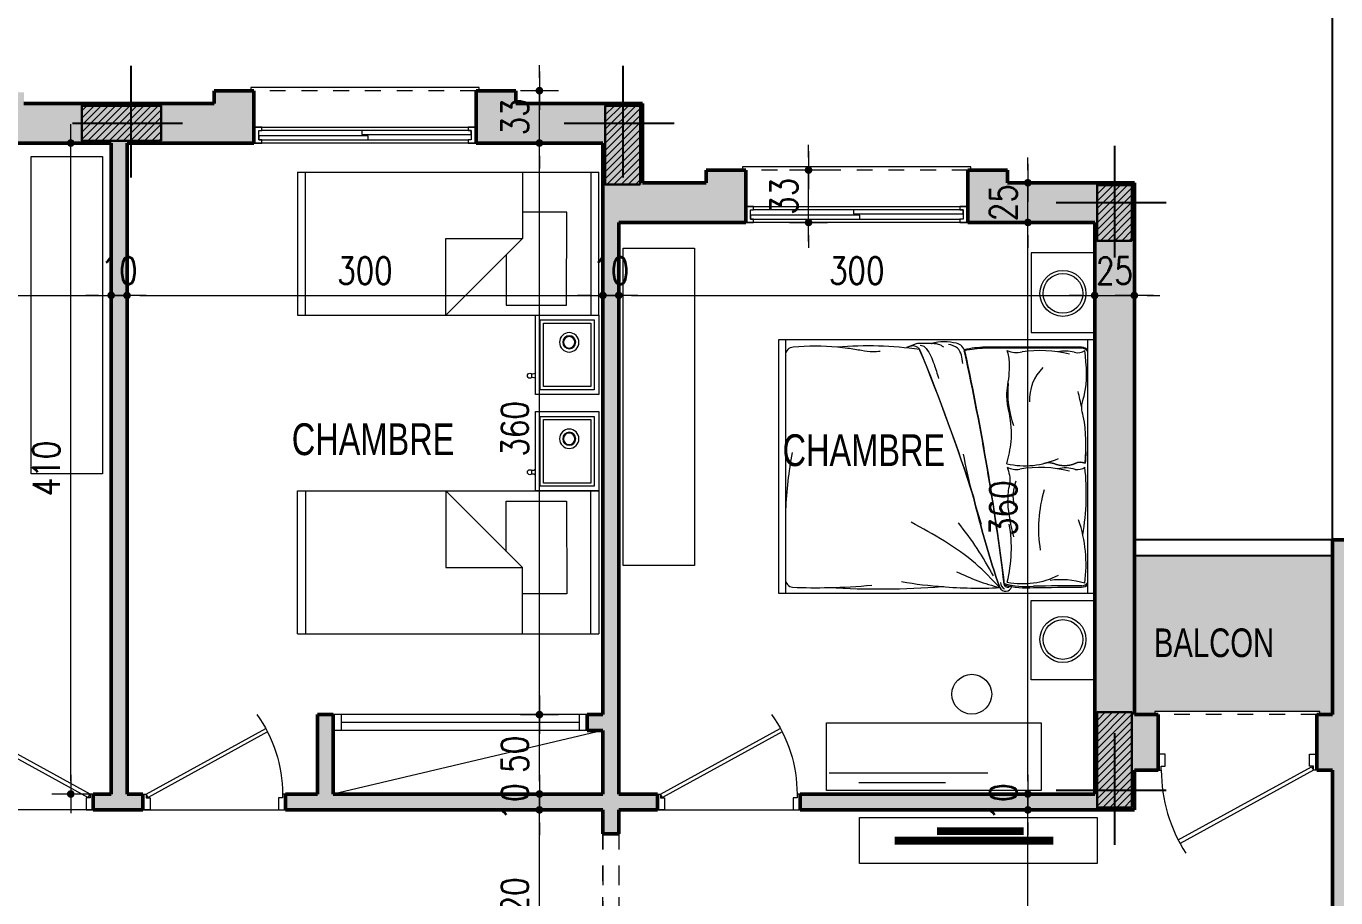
# Model space of a CAD drawing. Header units: millimetres. Extents: x 906 to 2589, y -1235 to -637.
# Drawn here: x 2503.77 to 2512.02, y -1215.72 to -1210.23 of the extents above; entities that cross this region are included whole.
import ezdxf

# ---------------------------------------------------------------- set-up
doc = ezdxf.new("R2010")
doc.units = ezdxf.units.MM
for name, pattern in [('AXES', [2, 1.25, -0.25, 0.25, -0.25]), ('CONTINU', [0]), ('HIDDEN', [0.375, 0.25, -0.125])]:
    doc.linetypes.add(name, pattern=pattern)
doc.layers.get('DEFPOINTS').update_dxf_attribs({"color": 255, "lineweight": 13})
for name, color, linetype, lineweight in [('A-signe', 7, 'Continuous', 9), ('APPUITS', 7, 'Continuous', 18), ('DIM.', 4, 'Continuous', 25), ('GARD- CORP', 7, 'Continuous', 25), ('inter2', 7, 'HIDDEN', 18), ('interrompu', 7, 'HIDDEN', 15), ('MENUISERIE', 7, 'Continuous', 13), ('MEUBLE', 35, 'Continuous', 15), ('MUR 0.25', 7, 'Continuous', 25), ('MUR 0.5', 7, 'Continuous', 50), ('POTEAUX ARCH', 7, 'Continuous', 30), ('POTEAUX HACHURE', 7, 'Continuous', 15), ('TEXTE', 7, 'Continuous', 20)]:
    doc.layers.add(name, color=color, linetype=linetype, lineweight=lineweight)
for name, color, linetype in [('AXE', 7, 'AXES'), ('TEINTE 3', 150, 'Continuous'), ('TEINTE SC', 254, 'Continuous')]:
    doc.layers.add(name, color=color, linetype=linetype)
doc.styles.add('atef', font='romans.shx', dxfattribs={"width": 0.8})
doc.styles.add('STYLE4', font='swisscl.ttf')
doc.dimstyles.new('COTEXT', dxfattribs={"dimscale": 0, "dimtxt": 0.17, "dimasz": 0.08, "dimexe": 0.015, "dimexo": 0.015, "dimgap": 0.07, "dimtad": 1, "dimdec": 0, "dimlfac": 100, "dimzin": 0, "dimdsep": 46, "dimtxsty": 'atef', "dimblk": 'SIG2', "dimcen": 0.15, "dimse1": 1, "dimse2": 1, "dimclrd": 256, "dimclre": 6, "dimclrt": 2, "dimadec": 0, "dimazin": 0, "dimtfac": 0.5, "dimtdec": 0, "dimtix": 1, "dimtmove": 2, "dimatfit": 1, "dimldrblk": 'SIG2', "dimfxl": 0.18, "dimtolj": 1, "dimtzin": 0, "dimlwd": 18, "dimarcsym": 0})

# ---------------------------------------------------------------- blocks, each defined once
blk = doc.blocks.new('PORTE 0.90')
at = {"layer": 'MENUISERIE'}
for points in [[(-0.7859, 0.3911), (-0.0325, -0.0217), (-0.02, 0), (-0.7742, 0.4132)], [(-0.9, 0), (-0.88, 0), (-0.88, -0.025), (-0.855, -0.025), (-0.855, -0.1), (-0.9, -0.1)], [(0, 0), (-0.02, 0), (-0.02, -0.025), (-0.045, -0.025), (-0.045, -0.1), (0, -0.1)]]:
    blk.add_lwpolyline(points, dxfattribs=at)
blk.add_arc((-0.02, 0), 0.86, 144.36454, 180, dxfattribs=at)
blk = doc.blocks.new('SIG2')
at = {"layer": 'A-signe'}
for p, q in [((0, 1.5), (0, 0.5)), ((-1.5, 0), (-0.5, 0)), ((-0.5, 0), (0.5, 0)), ((0, 0.5), (0, -0.5)), ((0.5, 0), (1.5, 0)), ((0, -0.5), (0, -1.5))]:
    blk.add_line(p, q, dxfattribs=at)
at = {"layer": 'A-signe', "const_width": 0.3}
blk.add_lwpolyline([(-0.15, 0, 1), (0.15, 0, 1)], format="xyb", close=True, dxfattribs=at)
blk = doc.blocks.new('*D752')
at = {"layer": 'DEFPOINTS', "color": 0, "transparency": 16777216}
for p in [(2501.301, -1210.964), (2504.301, -1210.964), (2504.301, -1211.9234)]:
    blk.add_point(p, dxfattribs=at)
at = {"layer": 'DIM.', "lineweight": 18, "transparency": 16777216}
blk.add_line((2501.381, -1211.9234), (2504.221, -1211.9234), dxfattribs=at)
at = {"layer": 'DIM.', "lineweight": 18, "transparency": 16777216, "xscale": 0.08, "yscale": 0.08, "zscale": 0.08, "rotation": 180}
blk.add_blockref('SIG2', (2501.301, -1211.9234), dxfattribs=at)
at = {"layer": 'DIM.', "lineweight": 18, "transparency": 16777216, "xscale": 0.08, "yscale": 0.08, "zscale": 0.08}
blk.add_blockref('SIG2', (2504.301, -1211.9234), dxfattribs=at)
at = {"layer": 'DIM.', "color": 2, "transparency": 16777216, "insert": (2502.801, -1211.7684), "char_height": 0.17, "attachment_point": 5, "style": 'atef'}
blk.add_mtext('\\A1;300', dxfattribs=at)
blk = doc.blocks.new('*D753')
at = {"layer": 'DEFPOINTS', "color": 0, "transparency": 16777216}
for p in [(2504.301, -1210.964), (2504.401, -1210.964), (2504.401, -1211.9234)]:
    blk.add_point(p, dxfattribs=at)
at = {"layer": 'DIM.', "lineweight": 18, "transparency": 16777216}
for p, q in [((2504.221, -1211.9234), (2504.141, -1211.9234)), ((2504.301, -1211.9234), (2504.401, -1211.9234)), ((2504.481, -1211.9234), (2504.561, -1211.9234))]:
    blk.add_line(p, q, dxfattribs=at)
at = {"layer": 'DIM.', "lineweight": 18, "transparency": 16777216, "xscale": 0.08, "yscale": 0.08, "zscale": 0.08}
blk.add_blockref('SIG2', (2504.301, -1211.9234), dxfattribs=at)
at = {"layer": 'DIM.', "lineweight": 18, "transparency": 16777216, "xscale": 0.08, "yscale": 0.08, "zscale": 0.08, "rotation": 180}
blk.add_blockref('SIG2', (2504.401, -1211.9234), dxfattribs=at)
at = {"layer": 'DIM.', "color": 2, "transparency": 16777216, "insert": (2504.351, -1211.7684), "char_height": 0.17, "attachment_point": 5, "style": 'atef'}
blk.add_mtext('\\A1;10', dxfattribs=at)
blk = doc.blocks.new('*D754')
at = {"layer": 'DEFPOINTS', "color": 0, "transparency": 16777216}
for p in [(2504.401, -1210.964), (2507.401, -1210.964), (2507.401, -1211.9234)]:
    blk.add_point(p, dxfattribs=at)
at = {"layer": 'DIM.', "lineweight": 18, "transparency": 16777216}
blk.add_line((2504.481, -1211.9234), (2507.321, -1211.9234), dxfattribs=at)
at = {"layer": 'DIM.', "lineweight": 18, "transparency": 16777216, "xscale": 0.08, "yscale": 0.08, "zscale": 0.08, "rotation": 180}
blk.add_blockref('SIG2', (2504.401, -1211.9234), dxfattribs=at)
at = {"layer": 'DIM.', "lineweight": 18, "transparency": 16777216, "xscale": 0.08, "yscale": 0.08, "zscale": 0.08}
blk.add_blockref('SIG2', (2507.401, -1211.9234), dxfattribs=at)
at = {"layer": 'DIM.', "color": 2, "transparency": 16777216, "insert": (2505.901, -1211.7684), "char_height": 0.17, "attachment_point": 5, "style": 'atef'}
blk.add_mtext('\\A1;300', dxfattribs=at)
blk = doc.blocks.new('*D755')
at = {"layer": 'DEFPOINTS', "color": 0, "transparency": 16777216}
for p in [(2507.401, -1210.964), (2507.501, -1211.4641), (2507.501, -1211.9234)]:
    blk.add_point(p, dxfattribs=at)
at = {"layer": 'DIM.', "lineweight": 18, "transparency": 16777216}
for p, q in [((2507.321, -1211.9234), (2507.241, -1211.9234)), ((2507.401, -1211.9234), (2507.501, -1211.9234)), ((2507.581, -1211.9234), (2507.661, -1211.9234))]:
    blk.add_line(p, q, dxfattribs=at)
at = {"layer": 'DIM.', "lineweight": 18, "transparency": 16777216, "xscale": 0.08, "yscale": 0.08, "zscale": 0.08}
blk.add_blockref('SIG2', (2507.401, -1211.9234), dxfattribs=at)
at = {"layer": 'DIM.', "lineweight": 18, "transparency": 16777216, "xscale": 0.08, "yscale": 0.08, "zscale": 0.08, "rotation": 180}
blk.add_blockref('SIG2', (2507.501, -1211.9234), dxfattribs=at)
at = {"layer": 'DIM.', "color": 2, "transparency": 16777216, "insert": (2507.451, -1211.7684), "char_height": 0.17, "attachment_point": 5, "style": 'atef'}
blk.add_mtext('\\A1;10', dxfattribs=at)
blk = doc.blocks.new('*D756')
at = {"layer": 'DEFPOINTS', "color": 0, "transparency": 16777216}
for p in [(2507.501, -1211.4641), (2510.501, -1211.4641), (2510.501, -1211.9234)]:
    blk.add_point(p, dxfattribs=at)
at = {"layer": 'DIM.', "lineweight": 18, "transparency": 16777216}
blk.add_line((2507.581, -1211.9234), (2510.421, -1211.9234), dxfattribs=at)
at = {"layer": 'DIM.', "lineweight": 18, "transparency": 16777216, "xscale": 0.08, "yscale": 0.08, "zscale": 0.08, "rotation": 180}
blk.add_blockref('SIG2', (2507.501, -1211.9234), dxfattribs=at)
at = {"layer": 'DIM.', "lineweight": 18, "transparency": 16777216, "xscale": 0.08, "yscale": 0.08, "zscale": 0.08}
blk.add_blockref('SIG2', (2510.501, -1211.9234), dxfattribs=at)
at = {"layer": 'DIM.', "color": 2, "transparency": 16777216, "insert": (2509.001, -1211.7684), "char_height": 0.17, "attachment_point": 5, "style": 'atef'}
blk.add_mtext('\\A1;300', dxfattribs=at)
blk = doc.blocks.new('*D757')
at = {"layer": 'DEFPOINTS', "color": 0, "transparency": 16777216}
for p in [(2510.751, -1211.2141), (2510.501, -1211.4641), (2510.751, -1211.9234)]:
    blk.add_point(p, dxfattribs=at)
at = {"layer": 'DIM.', "lineweight": 18, "transparency": 16777216}
for p, q in [((2510.421, -1211.9234), (2510.341, -1211.9234)), ((2510.501, -1211.9234), (2510.751, -1211.9234)), ((2510.831, -1211.9234), (2510.911, -1211.9234))]:
    blk.add_line(p, q, dxfattribs=at)
at = {"layer": 'DIM.', "lineweight": 18, "transparency": 16777216, "xscale": 0.08, "yscale": 0.08, "zscale": 0.08}
blk.add_blockref('SIG2', (2510.501, -1211.9234), dxfattribs=at)
at = {"layer": 'DIM.', "lineweight": 18, "transparency": 16777216, "xscale": 0.08, "yscale": 0.08, "zscale": 0.08, "rotation": 180}
blk.add_blockref('SIG2', (2510.751, -1211.9234), dxfattribs=at)
at = {"layer": 'DIM.', "color": 2, "transparency": 16777216, "insert": (2510.626, -1211.7684), "char_height": 0.17, "attachment_point": 5, "style": 'atef'}
blk.add_mtext('\\A1;25', dxfattribs=at)
blk = doc.blocks.new('PORTE')
at = {"layer": 'MENUISERIE'}
for p, q in [((0.02, 0), (0.8619, 0.4613)), ((0.8736, 0.4392), (0.0325, -0.0217)), ((0.0325, -0.0217), (0.02, 0))]:
    blk.add_line(p, q, dxfattribs=at)
for points in [[(0, 0), (0.02, 0), (0.02, -0.025), (0.045, -0.025), (0.045, -0.1), (0, -0.1)], [(1, 0), (0.98, 0), (0.98, -0.025), (0.955, -0.025), (0.955, -0.1), (1, -0.1)]]:
    blk.add_lwpolyline(points, dxfattribs=at)
blk.add_arc((0.02, 0), 0.96, 360, 32.95665, dxfattribs=at)
blk = doc.blocks.new('PORTE 1.00')
at = {"layer": 'MENUISERIE'}
blk.add_blockref('PORTE', (0, 0), dxfattribs=at)
blk = doc.blocks.new('*D642')
at = {"layer": 'DEFPOINTS', "color": 0, "transparency": 16777216}
for p in [(2510.0798, -1215.164), (2510.6239, -1215.164), (2509.9179, -1219.314)]:
    blk.add_point(p, dxfattribs=at)
at = {"layer": 'DIM.', "lineweight": 18, "transparency": 16777216}
blk.add_line((2510.0798, -1219.234), (2510.0798, -1215.244), dxfattribs=at)
at = {"layer": 'DIM.', "lineweight": 18, "transparency": 16777216, "xscale": 0.08, "yscale": 0.08, "zscale": 0.08}
for p, rotation in [((2510.0798, -1215.164), 90), ((2510.0798, -1219.314), 270)]:
    blk.add_blockref('SIG2', p, dxfattribs=dict(at, rotation=rotation))
at = {"layer": 'DIM.', "color": 2, "transparency": 16777216, "insert": (2509.9248, -1217.239), "char_height": 0.17, "attachment_point": 5, "rotation": 90, "style": 'atef'}
blk.add_mtext('\\A1;415', dxfattribs=at)
blk = doc.blocks.new('*D805')
at = {"layer": 'DEFPOINTS', "color": 0, "transparency": 16777216}
for p in [(2510.0798, -1215.064), (2510.3956, -1215.064), (2510.4113, -1215.164)]:
    blk.add_point(p, dxfattribs=at)
at = {"layer": 'DIM.', "lineweight": 18, "transparency": 16777216}
for p, q in [((2510.0798, -1214.984), (2510.0798, -1214.904)), ((2510.0798, -1215.164), (2510.0798, -1215.064)), ((2510.0798, -1215.244), (2510.0798, -1215.324))]:
    blk.add_line(p, q, dxfattribs=at)
at = {"layer": 'DIM.', "lineweight": 18, "transparency": 16777216, "xscale": 0.08, "yscale": 0.08, "zscale": 0.08}
for p, rotation in [((2510.0798, -1215.064), 270), ((2510.0798, -1215.164), 90)]:
    blk.add_blockref('SIG2', p, dxfattribs=dict(at, rotation=rotation))
at = {"layer": 'DIM.', "color": 2, "transparency": 16777216, "insert": (2509.9248, -1215.114), "char_height": 0.17, "attachment_point": 5, "rotation": 90, "style": 'atef'}
blk.add_mtext('\\A1;10', dxfattribs=at)
blk = doc.blocks.new('*D806')
at = {"layer": 'DEFPOINTS', "color": 0, "transparency": 16777216}
for p in [(2510.0798, -1211.4641), (2510.2222, -1211.4641), (2510.3956, -1215.064)]:
    blk.add_point(p, dxfattribs=at)
at = {"layer": 'DIM.', "lineweight": 18, "transparency": 16777216}
blk.add_line((2510.0798, -1214.984), (2510.0798, -1211.5441), dxfattribs=at)
at = {"layer": 'DIM.', "lineweight": 18, "transparency": 16777216, "xscale": 0.08, "yscale": 0.08, "zscale": 0.08}
for p, rotation in [((2510.0798, -1211.4641), 90), ((2510.0798, -1215.064), 270)]:
    blk.add_blockref('SIG2', p, dxfattribs=dict(at, rotation=rotation))
at = {"layer": 'DIM.', "color": 2, "transparency": 16777216, "insert": (2509.9248, -1213.2641), "char_height": 0.17, "attachment_point": 5, "rotation": 90, "style": 'atef'}
blk.add_mtext('\\A1;360', dxfattribs=at)
blk = doc.blocks.new('*D807')
at = {"layer": 'DEFPOINTS', "color": 0, "transparency": 16777216}
for p in [(2510.0798, -1211.2141), (2510.259, -1211.2141), (2510.2222, -1211.4641)]:
    blk.add_point(p, dxfattribs=at)
at = {"layer": 'DIM.', "lineweight": 18, "transparency": 16777216}
for p, q in [((2510.0798, -1211.1341), (2510.0798, -1211.0541)), ((2510.0798, -1211.4641), (2510.0798, -1211.2141)), ((2510.0798, -1211.5441), (2510.0798, -1211.6241))]:
    blk.add_line(p, q, dxfattribs=at)
at = {"layer": 'DIM.', "lineweight": 18, "transparency": 16777216, "xscale": 0.08, "yscale": 0.08, "zscale": 0.08}
for p, rotation in [((2510.0798, -1211.2141), 270), ((2510.0798, -1211.4641), 90)]:
    blk.add_blockref('SIG2', p, dxfattribs=dict(at, rotation=rotation))
at = {"layer": 'DIM.', "color": 2, "transparency": 16777216, "insert": (2509.9248, -1211.3391), "char_height": 0.17, "attachment_point": 5, "rotation": 90, "style": 'atef'}
blk.add_mtext('\\A1;25', dxfattribs=at)
blk = doc.blocks.new('*D644')
at = {"layer": 'DEFPOINTS', "color": 0, "transparency": 16777216}
for p in [(2507.0008, -1215.164), (2507.1141, -1215.164), (2506.1053, -1216.364)]:
    blk.add_point(p, dxfattribs=at)
at = {"layer": 'DIM.', "lineweight": 18, "transparency": 16777216}
blk.add_line((2507.0008, -1216.284), (2507.0008, -1215.244), dxfattribs=at)
at = {"layer": 'DIM.', "lineweight": 18, "transparency": 16777216, "xscale": 0.08, "yscale": 0.08, "zscale": 0.08}
for p, rotation in [((2507.0008, -1215.164), 90), ((2507.0008, -1216.364), 270)]:
    blk.add_blockref('SIG2', p, dxfattribs=dict(at, rotation=rotation))
at = {"layer": 'DIM.', "color": 2, "transparency": 16777216, "insert": (2506.8458, -1215.764), "char_height": 0.17, "attachment_point": 5, "rotation": 90, "style": 'atef'}
blk.add_mtext('\\A1;120', dxfattribs=at)
blk = doc.blocks.new('*D645')
at = {"layer": 'DEFPOINTS', "color": 0, "transparency": 16777216}
for p in [(2507.0008, -1215.064), (2507.1895, -1215.064), (2507.1141, -1215.164)]:
    blk.add_point(p, dxfattribs=at)
at = {"layer": 'DIM.', "lineweight": 18, "transparency": 16777216}
for p, q in [((2507.0008, -1214.984), (2507.0008, -1214.904)), ((2507.0008, -1215.164), (2507.0008, -1215.064)), ((2507.0008, -1215.244), (2507.0008, -1215.324))]:
    blk.add_line(p, q, dxfattribs=at)
at = {"layer": 'DIM.', "lineweight": 18, "transparency": 16777216, "xscale": 0.08, "yscale": 0.08, "zscale": 0.08}
for p, rotation in [((2507.0008, -1215.064), 270), ((2507.0008, -1215.164), 90)]:
    blk.add_blockref('SIG2', p, dxfattribs=dict(at, rotation=rotation))
at = {"layer": 'DIM.', "color": 2, "transparency": 16777216, "insert": (2506.8458, -1215.114), "char_height": 0.17, "attachment_point": 5, "rotation": 90, "style": 'atef'}
blk.add_mtext('\\A1;10', dxfattribs=at)
blk = doc.blocks.new('*D646')
at = {"layer": 'DEFPOINTS', "color": 0, "transparency": 16777216}
for p in [(2507.0008, -1214.564), (2507.4078, -1214.564), (2507.1741, -1215.064)]:
    blk.add_point(p, dxfattribs=at)
at = {"layer": 'DIM.', "lineweight": 18, "transparency": 16777216}
blk.add_line((2507.0008, -1214.984), (2507.0008, -1214.644), dxfattribs=at)
at = {"layer": 'DIM.', "lineweight": 18, "transparency": 16777216, "xscale": 0.08, "yscale": 0.08, "zscale": 0.08}
for p, rotation in [((2507.0008, -1214.564), 90), ((2507.0008, -1215.064), 270)]:
    blk.add_blockref('SIG2', p, dxfattribs=dict(at, rotation=rotation))
at = {"layer": 'DIM.', "color": 2, "transparency": 16777216, "insert": (2506.8458, -1214.814), "char_height": 0.17, "attachment_point": 5, "rotation": 90, "style": 'atef'}
blk.add_mtext('\\A1;50', dxfattribs=at)
blk = doc.blocks.new('*D808')
at = {"layer": 'DEFPOINTS', "color": 0, "transparency": 16777216}
for p in [(2506.8929, -1210.964), (2507.0008, -1210.964), (2507.401, -1214.564)]:
    blk.add_point(p, dxfattribs=at)
at = {"layer": 'DIM.', "lineweight": 18, "transparency": 16777216}
blk.add_line((2507.0008, -1214.484), (2507.0008, -1211.044), dxfattribs=at)
at = {"layer": 'DIM.', "lineweight": 18, "transparency": 16777216, "xscale": 0.08, "yscale": 0.08, "zscale": 0.08}
for p, rotation in [((2507.0008, -1210.964), 90), ((2507.0008, -1214.564), 270)]:
    blk.add_blockref('SIG2', p, dxfattribs=dict(at, rotation=rotation))
at = {"layer": 'DIM.', "color": 2, "transparency": 16777216, "insert": (2506.8458, -1212.764), "char_height": 0.17, "attachment_point": 5, "rotation": 90, "style": 'atef'}
blk.add_mtext('\\A1;360', dxfattribs=at)
blk = doc.blocks.new('*D809')
at = {"layer": 'DEFPOINTS', "color": 0, "transparency": 16777216}
for p in [(2506.851, -1210.634), (2507.0008, -1210.634), (2506.8929, -1210.964)]:
    blk.add_point(p, dxfattribs=at)
at = {"layer": 'DIM.', "lineweight": 18, "transparency": 16777216}
for p, q in [((2507.0008, -1210.554), (2507.0008, -1210.474)), ((2507.0008, -1210.964), (2507.0008, -1210.634)), ((2507.0008, -1211.044), (2507.0008, -1211.124))]:
    blk.add_line(p, q, dxfattribs=at)
at = {"layer": 'DIM.', "lineweight": 18, "transparency": 16777216, "xscale": 0.08, "yscale": 0.08, "zscale": 0.08}
for p, rotation in [((2507.0008, -1210.634), 270), ((2507.0008, -1210.964), 90)]:
    blk.add_blockref('SIG2', p, dxfattribs=dict(at, rotation=rotation))
at = {"layer": 'DIM.', "color": 2, "transparency": 16777216, "insert": (2506.8458, -1210.799), "char_height": 0.17, "attachment_point": 5, "rotation": 90, "style": 'atef'}
blk.add_mtext('\\A1;33', dxfattribs=at)
blk = doc.blocks.new('*D815')
at = {"layer": 'DEFPOINTS', "color": 0, "transparency": 16777216}
for p in [(2507.501, -1215.314), (2512.001, -1215.314), (2512.001, -1216.1226)]:
    blk.add_point(p, dxfattribs=at)
at = {"layer": 'DIM.', "lineweight": 18, "transparency": 16777216}
blk.add_line((2507.581, -1216.1226), (2511.921, -1216.1226), dxfattribs=at)
at = {"layer": 'DIM.', "lineweight": 18, "transparency": 16777216, "xscale": 0.08, "yscale": 0.08, "zscale": 0.08, "rotation": 180}
blk.add_blockref('SIG2', (2507.501, -1216.1226), dxfattribs=at)
at = {"layer": 'DIM.', "lineweight": 18, "transparency": 16777216, "xscale": 0.08, "yscale": 0.08, "zscale": 0.08}
blk.add_blockref('SIG2', (2512.001, -1216.1226), dxfattribs=at)
at = {"layer": 'DIM.', "color": 2, "transparency": 16777216, "insert": (2509.751, -1215.9676), "char_height": 0.17, "attachment_point": 5, "style": 'atef'}
blk.add_mtext('\\A1;450', dxfattribs=at)
blk = doc.blocks.new('*D816')
at = {"layer": 'DEFPOINTS', "color": 0, "transparency": 16777216}
for p in [(2512.001, -1215.314), (2512.201, -1215.3637), (2512.201, -1216.1226)]:
    blk.add_point(p, dxfattribs=at)
at = {"layer": 'DIM.', "lineweight": 18, "transparency": 16777216}
for p, q in [((2511.921, -1216.1226), (2511.841, -1216.1226)), ((2512.001, -1216.1226), (2512.201, -1216.1226)), ((2512.281, -1216.1226), (2512.361, -1216.1226))]:
    blk.add_line(p, q, dxfattribs=at)
at = {"layer": 'DIM.', "lineweight": 18, "transparency": 16777216, "xscale": 0.08, "yscale": 0.08, "zscale": 0.08}
blk.add_blockref('SIG2', (2512.001, -1216.1226), dxfattribs=at)
at = {"layer": 'DIM.', "lineweight": 18, "transparency": 16777216, "xscale": 0.08, "yscale": 0.08, "zscale": 0.08, "rotation": 180}
blk.add_blockref('SIG2', (2512.201, -1216.1226), dxfattribs=at)
at = {"layer": 'DIM.', "color": 2, "transparency": 16777216, "insert": (2512.101, -1215.9676), "char_height": 0.17, "attachment_point": 5, "style": 'atef'}
blk.add_mtext('\\A1;20', dxfattribs=at)
blk = doc.blocks.new('*D868')
at = {"layer": 'DEFPOINTS', "color": 0, "transparency": 16777216}
for p in [(2508.5847, -1211.1341), (2508.6972, -1211.1341), (2508.5847, -1211.4641)]:
    blk.add_point(p, dxfattribs=at)
at = {"layer": 'DIM.', "lineweight": 18, "transparency": 16777216}
for p, q in [((2508.6972, -1211.0541), (2508.6972, -1210.9741)), ((2508.6972, -1211.4641), (2508.6972, -1211.1341)), ((2508.6972, -1211.5441), (2508.6972, -1211.6241))]:
    blk.add_line(p, q, dxfattribs=at)
at = {"layer": 'DIM.', "lineweight": 18, "transparency": 16777216, "xscale": 0.08, "yscale": 0.08, "zscale": 0.08}
for p, rotation in [((2508.6972, -1211.1341), 270), ((2508.6972, -1211.4641), 90)]:
    blk.add_blockref('SIG2', p, dxfattribs=dict(at, rotation=rotation))
at = {"layer": 'DIM.', "color": 2, "transparency": 16777216, "insert": (2508.5422, -1211.2991), "char_height": 0.17, "attachment_point": 5, "rotation": 90, "style": 'atef'}
blk.add_mtext('\\A1;33', dxfattribs=at)
blk = doc.blocks.new('*D1048')
at = {"layer": 'DEFPOINTS', "color": 0, "transparency": 16777216}
for p in [(2504.0465, -1210.964), (2504.301, -1210.964), (2504.301, -1215.064)]:
    blk.add_point(p, dxfattribs=at)
at = {"layer": 'DIM.', "lineweight": 18, "transparency": 16777216}
blk.add_line((2504.0465, -1214.984), (2504.0465, -1211.044), dxfattribs=at)
at = {"layer": 'DIM.', "lineweight": 18, "transparency": 16777216, "xscale": 0.08, "yscale": 0.08, "zscale": 0.08}
for p, rotation in [((2504.0465, -1210.964), 90), ((2504.0465, -1215.064), 270)]:
    blk.add_blockref('SIG2', p, dxfattribs=dict(at, rotation=rotation))
at = {"layer": 'DIM.', "color": 2, "transparency": 16777216, "insert": (2503.8915, -1213.014), "char_height": 0.17, "attachment_point": 5, "rotation": 90, "style": 'atef'}
blk.add_mtext('\\A1;410', dxfattribs=at)
blk = doc.blocks.new('A$C4AA77CC6')
at = {"linetype": 'ByBlock'}
for p, q in [((1.1226, 2.0646), (0, 0.5318)), ((1.8487, 1.5329), (1.1226, 2.0646)), ((1.0926, 2.0237), (1.8187, 1.4919)), ((1.8487, 1.5329), (0.7261, 0)), ((0.5703, 1.3105), (0.9596, 1.0253)), ((0.6745, 0.636), (0.5703, 1.3105)), ((0.9596, 1.0253), (0.6745, 0.636)), ((0.3964, 0.9656), (0.1713, 0.6582)), ((0.6526, 0.778), (0.3964, 0.9656)), ((0.1713, 0.6582), (0.6426, 0.313)), ((1.0112, 0.3894), (0.6745, 0.636)), ((0, 0.5318), (0.7261, 0)), ((0.7561, 0.041), (0.03, 0.5727)), ((0.6426, 0.313), (0.8077, 0.5384))]:
    blk.add_line(p, q, dxfattribs=at)
blk = doc.blocks.new('A$C209961D1')
at = {"linetype": 'ByBlock'}
for p, q in [((0.2363, 0.6181), (0, 0.2954)), ((0.6397, 0.3227), (0.2363, 0.6181)), ((0.2428, 0.5762), (0.0419, 0.3019)), ((0.2471, 0.5483), (0.0699, 0.3062)), ((0.5978, 0.3162), (0.2428, 0.5762)), ((0.5698, 0.3119), (0.2471, 0.5483)), ((0.5495, 0.419), (0.5679, 0.4056)), ((0, 0.2954), (0.4034, 0)), ((0.0419, 0.3019), (0.3969, 0.0419)), ((0.0699, 0.3062), (0.3926, 0.0699)), ((0.3926, 0.0699), (0.5698, 0.3119)), ((0.3969, 0.0419), (0.5978, 0.3162)), ((0.4034, 0), (0.6397, 0.3227))]:
    blk.add_line(p, q, dxfattribs=at)
for radius in [0.061, 0.041, 0.036]:
    blk.add_circle((0.2489, 0.3451), radius, dxfattribs=at)
for centre, radius, start, end in [((0.5289, 0.4255), 0.0216, 269.72365, 342.53508), ((0.5651, 0.421), 0.0157, 280.33709, 187.22817), ((0.5803, 0.3879), 0.0216, 125.03018, 197.84161)]:
    blk.add_arc(centre, radius, start, end, dxfattribs=at)

msp = doc.modelspace()

# ---------------------------------------------------------------- hatches: boundary and pattern name
at = {"layer": 'POTEAUX HACHURE'}
h = msp.add_hatch(dxfattribs=at)
h.set_pattern_fill('ANSI31', color=256, scale=0.01)
h.set_pattern_definition([(45, (1381.643186, -320.84867), (-0.0224506403, 0.0224506403), [])])
h.paths.add_polyline_path([(2504.6159, -1210.949), (2504.1159, -1210.949), (2504.1159, -1210.729), (2504.6159, -1210.729)])
h = msp.add_hatch(dxfattribs=at)
h.set_pattern_fill('ANSI31', color=256, scale=0.01)
h.set_pattern_definition([(45, (1384.743186, -320.84867), (-0.0224506403, 0.0224506403), [])])
h.paths.add_polyline_path([(2507.636, -1211.2252), (2507.416, -1211.2252), (2507.416, -1210.729), (2507.636, -1210.729)])
h = msp.add_hatch(dxfattribs=at)
h.set_pattern_fill('ANSI31', color=256, scale=0.01)
h.set_pattern_definition([(45, (1387.843186, -321.348684), (-0.0224506403, 0.0224506403), [])])
h.paths.add_polyline_path([(2510.736, -1211.579), (2510.516, -1211.579), (2510.516, -1211.2291), (2510.736, -1211.2291)])
h = msp.add_hatch(dxfattribs=at)
h.set_pattern_fill('ANSI31', color=256, scale=0.01)
h.set_pattern_definition([(45, (1400.493186, -296.6123), (-0.0224506403, 0.0224506403), [])])
h.paths.add_polyline_path([(2510.736, -1215.149), (2510.516, -1215.149), (2510.516, -1214.549), (2510.736, -1214.549)])
at = {"layer": 'TEINTE 3', "linetype": 'CONTINU'}
h = msp.add_hatch(color=256, dxfattribs=at)
h.dxf.hatch_style = 1
h.paths.add_polyline_path([(2505.201, -1210.634), (2504.951, -1210.634), (2504.951, -1210.714), (2503.751, -1210.714), (2503.751, -1210.644), (2503.501, -1210.644), (2503.501, -1210.964), (2504.301, -1210.964), (2504.301, -1215.064), (2504.1882, -1215.064), (2504.1882, -1215.164), (2504.501, -1215.164), (2504.501, -1215.064), (2504.401, -1215.064), (2504.401, -1210.964), (2505.201, -1210.964)])
h = msp.add_hatch(color=256, dxfattribs=at)
h.dxf.hatch_style = 1
h.paths.add_polyline_path([(2507.651, -1210.714), (2506.851, -1210.714), (2506.851, -1210.634), (2506.601, -1210.634), (2506.601, -1210.964), (2507.401, -1210.964), (2507.401, -1214.564), (2507.301, -1214.564), (2507.301, -1214.664), (2507.401, -1214.664), (2507.401, -1215.064), (2505.701, -1215.064), (2505.701, -1214.564), (2505.601, -1214.564), (2505.601, -1215.064), (2505.401, -1215.064), (2505.401, -1215.164), (2507.401, -1215.164), (2507.401, -1215.314), (2507.501, -1215.314), (2507.501, -1215.164), (2507.7449, -1215.164), (2507.7449, -1215.064), (2507.501, -1215.064), (2507.501, -1211.4641), (2508.301, -1211.4641), (2508.301, -1211.1441), (2508.051, -1211.1441), (2508.051, -1211.2141), (2507.651, -1211.2141)])
h = msp.add_hatch(color=256, dxfattribs=at)
h.dxf.hatch_style = 1
h.paths.add_polyline_path([(2510.751, -1211.2141), (2509.951, -1211.2141), (2509.951, -1211.1441), (2509.701, -1211.1441), (2509.701, -1211.4641), (2510.501, -1211.4641), (2510.501, -1215.064), (2508.6449, -1215.064), (2508.6449, -1215.164), (2510.751, -1215.164), (2510.751, -1214.914), (2510.901, -1214.914), (2510.901, -1214.564), (2510.751, -1214.564)])
h = msp.add_hatch(color=256, dxfattribs=at)
h.dxf.hatch_style = 1
h.paths.add_polyline_path([(2512.101, -1213.464), (2512.001, -1213.464), (2512.001, -1214.564), (2511.901, -1214.564), (2511.901, -1214.914), (2512.001, -1214.914), (2512.001, -1217.1644), (2511.7828, -1217.3826), (2511.8535, -1217.4533), (2512.101, -1217.2058)])
at = {"layer": 'TEINTE SC', "linetype": 'Continuous'}
h = msp.add_hatch(color=256, dxfattribs=at)
h.dxf.hatch_style = 1
h.paths.add_polyline_path([(2512.001, -1213.564), (2510.751, -1213.564), (2510.751, -1214.564), (2510.881, -1214.564), (2510.881, -1214.544), (2511.921, -1214.544), (2511.921, -1214.564), (2512.001, -1214.564)])

# ---------------------------------------------------------------- linework, layer by layer
at = {"layer": 'APPUITS'}
for points in [[(2506.621, -1210.6341), (2506.621, -1210.6141), (2505.181, -1210.6141), (2505.181, -1210.6341)], [(2509.721, -1211.1341), (2509.721, -1211.1141), (2508.281, -1211.1141), (2508.281, -1211.1341)], [(2511.921, -1214.564), (2511.921, -1214.544), (2510.881, -1214.544), (2510.881, -1214.564)]]:
    msp.add_lwpolyline(points, dxfattribs=at)
at = {"layer": 'AXE'}
for p, q in [((2504.426, -1210.4771), (2504.426, -1211.1801)), ((2507.526, -1210.4771), (2507.526, -1211.1801)), ((2504.0576, -1210.839), (2504.7508, -1210.839)), ((2507.1576, -1210.839), (2507.8508, -1210.839)), ((2510.626, -1210.9809), (2510.626, -1211.6839)), ((2510.2576, -1211.3391), (2510.9508, -1211.3391)), ((2510.626, -1214.6809), (2510.626, -1215.3839)), ((2510.2576, -1215.039), (2510.9508, -1215.039))]:
    msp.add_line(p, q, dxfattribs=at)
at = {"layer": 'GARD- CORP'}
for p, q in [((2512.001, -1213.464), (2510.751, -1213.464)), ((2512.001, -1213.564), (2510.751, -1213.564))]:
    msp.add_line(p, q, dxfattribs=at)
at = {"layer": 'inter2', "ltscale": 0.5}
for p, q in [((2507.4011, -1215.2886), (2507.4011, -1216.2886)), ((2507.5011, -1215.2886), (2507.5011, -1216.2886))]:
    msp.add_line(p, q, dxfattribs=at)
at = {"layer": 'interrompu', "ltscale": 0.2}
for p, q in [((2506.601, -1210.634), (2505.201, -1210.634)), ((2509.701, -1211.1341), (2508.301, -1211.1341)), ((2511.901, -1214.564), (2510.901, -1214.564)), ((2507.401, -1216.214), (2507.401, -1215.314)), ((2507.501, -1215.314), (2507.501, -1216.214))]:
    msp.add_line(p, q, dxfattribs=at)
at = {"layer": 'MENUISERIE', "color": 2, "linetype": 'Continuous'}
for p, q in [((2505.201, -1210.864), (2506.601, -1210.864)), ((2506.551, -1210.884), (2505.251, -1210.884)), ((2506.601, -1210.964), (2505.201, -1210.964)), ((2505.251, -1210.944), (2506.551, -1210.944)), ((2508.301, -1211.3641), (2509.701, -1211.3641)), ((2509.651, -1211.3841), (2508.351, -1211.3841)), ((2509.701, -1211.4641), (2508.301, -1211.4641)), ((2508.351, -1211.4441), (2509.651, -1211.4441))]:
    msp.add_line(p, q, dxfattribs=at)
at = {"layer": 'MENUISERIE'}
for p, q in [((2507.301, -1214.564), (2505.701, -1214.564)), ((2505.751, -1214.564), (2505.751, -1214.664)), ((2507.251, -1214.614), (2505.751, -1214.614)), ((2507.251, -1214.564), (2507.251, -1214.664)), ((2507.301, -1214.664), (2505.701, -1214.664)), ((2507.401, -1214.664), (2505.701, -1215.064)), ((2504.1882, -1215.164), (2503.2882, -1215.164)), ((2504.501, -1215.164), (2505.401, -1215.164)), ((2507.7449, -1215.164), (2508.6449, -1215.164))]:
    msp.add_line(p, q, dxfattribs=at)
at = {"layer": 'MENUISERIE', "color": 2, "linetype": 'Continuous', "extrusion": (0, 0, -1)}
for points in [[(-2505.201, -1210.864), (-2505.201, -1210.964), (-2505.251, -1210.964), (-2505.251, -1210.944), (-2505.231, -1210.944), (-2505.231, -1210.884), (-2505.251, -1210.884), (-2505.251, -1210.864), (-2505.251, -1210.864)], [(-2505.231, -1210.919), (-2505.231, -1210.944), (-2505.921, -1210.944), (-2505.921, -1210.919), (-2505.921, -1210.919)], [(-2505.881, -1210.884), (-2505.881, -1210.909), (-2506.571, -1210.909), (-2506.571, -1210.884), (-2506.571, -1210.884)], [(-2506.601, -1210.864), (-2506.551, -1210.864), (-2506.551, -1210.884), (-2506.571, -1210.884), (-2506.571, -1210.944), (-2506.551, -1210.944), (-2506.551, -1210.964), (-2506.601, -1210.964), (-2506.601, -1210.964)], [(-2508.301, -1211.3641), (-2508.301, -1211.4641), (-2508.351, -1211.4641), (-2508.351, -1211.4441), (-2508.331, -1211.4441), (-2508.331, -1211.3841), (-2508.351, -1211.3841), (-2508.351, -1211.3641), (-2508.351, -1211.3641)], [(-2508.981, -1211.3841), (-2508.981, -1211.4091), (-2509.671, -1211.4091), (-2509.671, -1211.3841), (-2509.671, -1211.3841)], [(-2509.701, -1211.3641), (-2509.651, -1211.3641), (-2509.651, -1211.3841), (-2509.671, -1211.3841), (-2509.671, -1211.4441), (-2509.651, -1211.4441), (-2509.651, -1211.4641), (-2509.701, -1211.4641), (-2509.701, -1211.4641)], [(-2508.331, -1211.4191), (-2508.331, -1211.4441), (-2509.021, -1211.4441), (-2509.021, -1211.4191), (-2509.021, -1211.4191)]]:
    msp.add_lwpolyline(points, close=True, dxfattribs=at)
at = {"layer": 'MEUBLE'}
for p, q in [((2510.4189, -1212.2567), (2509.8106, -1212.2567)), ((2510.4585, -1213.7328), (2510.4585, -1212.2764))]:
    msp.add_line(p, q, dxfattribs=at)
for points in [[(2503.7964, -1211.0478), (2504.2464, -1211.0478), (2504.2464, -1213.0478), (2503.7964, -1213.0478)], [(2507.5291, -1211.6249), (2507.9791, -1211.6249), (2507.9791, -1213.6249), (2507.5291, -1213.6249)], [(2510.501, -1212.1563), (2510.501, -1211.6563), (2510.101, -1211.6563), (2510.101, -1212.1563)], [(2510.501, -1212.2007), (2510.501, -1213.8009), (2508.5094, -1213.8009), (2508.5094, -1212.2007)], [(2508.5094, -1213.8009), (2508.5094, -1212.2007), (2508.5519, -1212.2007), (2508.5519, -1213.8009)], [(2510.501, -1212.2007), (2510.501, -1213.8009), (2510.4585, -1213.8009), (2510.4585, -1212.2007)], [(2510.501, -1213.8453), (2510.501, -1214.3453), (2510.101, -1214.3453), (2510.101, -1213.8453)], [(2510.1636, -1215.042), (2508.8114, -1215.042), (2508.8114, -1214.6162), (2510.1636, -1214.6162)], [(2509.0193, -1215.2111), (2510.5161, -1215.2111), (2510.5161, -1215.5014), (2509.0193, -1215.5014)]]:
    msp.add_lwpolyline(points, close=True, dxfattribs=at)
for points in [[(2509.9023, -1213.7643, -0.024856), (2509.7368, -1213.193, 0.021038), (2509.3997, -1212.2704, 0.035808), (2509.3965, -1212.264, 0.054874), (2508.8788, -1212.2496, 0.045967), (2508.6013, -1212.2501, 0.414214), (2508.5519, -1212.2995), (2508.5519, -1213.7119, 0.389277), (2508.5971, -1213.7612, 0.015971), (2508.8263, -1213.7638, 0.032364), (2509.5384, -1213.7578, 0.030742)], [(2509.9023, -1213.7643, 0.684956), (2509.9783, -1213.7578, -0.005428), (2509.9675, -1213.7557, -0.693798), (2509.9309, -1213.7431, 0.021985), (2509.6826, -1212.2786, 0.293862), (2509.6303, -1212.2251, 0.113732), (2509.4725, -1212.2254), (2509.4771, -1212.2254, -0.029665), (2509.4898, -1212.2254), (2509.3928, -1212.2254, 0.08857), (2509.3757, -1212.2284), (2509.3369, -1212.2428, -0.418916), (2509.4006, -1212.2728, -0.020991), (2509.7368, -1213.193, 0.024856)], [(2510.4189, -1213.7614, 0.236068), (2510.4585, -1213.7416), (2510.4585, -1212.2699, 0.236068), (2510.4189, -1212.2501), (2509.8106, -1212.2501, 0.05303), (2509.6787, -1212.2659, -0.049043), (2509.6827, -1212.2789, -0.022031), (2509.9313, -1213.7468, 0.091009), (2510.1143, -1213.7643, -0.005577)], [(2510.1982, -1212.9775, -0.009104), (2510.1805, -1212.9822, -0.054264)]]:
    msp.add_lwpolyline(points, format="xyb", close=True, dxfattribs=at)
for points in [[(2509.9751, -1212.8017, -0.007035), (2509.9749, -1212.8258)], [(2510.4449, -1212.9081, -0.012603), (2510.4408, -1212.9803, 0.20311), (2510.3773, -1212.9817, -0.208424), (2510.2439, -1212.9832, 0.138052), (2510.1982, -1212.9775, -0.009104), (2510.1805, -1212.9822, -0.054264), (2510.1982, -1212.9775, -0.138052), (2510.2439, -1212.9832, 0.208424), (2510.3773, -1212.9817, -0.20311), (2510.4408, -1212.9803)]]:
    msp.add_lwpolyline(points, format="xyb", dxfattribs=at)
for points in [[(2508.8266, -1214.931), (2509.8266, -1214.931)], [(2509.0137, -1214.9908), (2509.5597, -1214.9908)]]:
    msp.add_lwpolyline(points, dxfattribs=at)
at = {"layer": 'MEUBLE', "const_width": 0.05}
for points in [[(2510.0532, -1215.2982), (2509.5072, -1215.2982)], [(2510.2403, -1215.3581), (2509.2403, -1215.3581)]]:
    msp.add_lwpolyline(points, dxfattribs=at)
at = {"layer": 'MEUBLE'}
for centre, radius in [((2510.301, -1211.9107), 0.1451), ((2510.301, -1211.9107), 0.1251), ((2510.301, -1214.0909), 0.1451), ((2510.301, -1214.0909), 0.1251), ((2509.7264, -1214.4355), 0.1255)]:
    msp.add_circle(centre, radius, dxfattribs=at)
for centre, radius, start, end in [((2509.819, -1212.8845), 0.6279, 90.76871, 102.91096), ((2509.6149, -1212.2992), 0.0692, 11.43213, 22.66302), ((2493.5003, -1215.803), 16.5602, 7.16313, 12.26349), ((2509.6211, -1212.3743), 0.3445, 4.12382, 17.64024), ((2509.9495, -1212.2699), 0.000000529, 288.43058, 197.64024), ((2510.0089, -1212.1459), 0.1379, 244.55328, 284.39991), ((2510.1551, -1213.0295), 0.7583, 75.74005, 98.48502), ((2510.3154, -1212.4926), 0.2183, 74.80127, 102.68804), ((2510.3934, -1212.2057), 0.0789, 254.80123, 305.62124), ((2510.4189, -1212.3061), 0.0494, 36.8699, 90), ((2510.3806, -1212.5833), 0.291, 134.99017, 182.17052), ((2510.5774, -1212.5329), 0.6247, 175.07746, 199.65674), ((2509.0103, -1212.9031), 1.4353, 11.03979, 15.10752), ((2511.3284, -1213.4127), 2.7799, 169.66152, 177.15821), ((2513.0109, -1212.2979), 3.3968, 190.59723, 198.30214), ((2510.0608, -1212.4923), 0.5042, 257.01381, 294.88205), ((2510.007, -1212.8926), 0.1269, 243.03506, 279.62888), ((2510.1551, -1213.7654), 0.7583, 75.74005, 99.6304), ((2510.3159, -1213.2351), 0.225, 73.78582, 102.41793), ((2510.3934, -1212.9416), 0.0789, 259.2657, 305.62124), ((2508.92, -1213.1714), 1.5283, 350.2205, 6.22311), ((2510.2394, -1213.1898), 0.2537, 157.61749, 192.85197), ((2510.9651, -1213.3915), 0.8186, 162.7298, 189.56797), ((2509.0975, -1213.5153), 0.8784, 345.89915, 9.85617), ((2509.5878, -1213.6169), 0.8587, 351.98537, 18.97076), ((2509.6894, -1211.3725), 2.3887, 260.21427, 266.63328), ((2510.0477, -1213.2371), 0.5019, 258.71088, 296.66813), ((2510.2873, -1214.2239), 0.51, 72.80093, 97.53892), ((2508.7533, -1210.1758), 3.5888, 271.16578, 275.48735), ((2509.9489, -1213.7344), 0.0409, 175.50112, 247.39481), ((2510.0704, -1213.2482), 0.5092, 254.14429, 274.94463), ((2510.3976, -1227.408), 13.6555, 89.91037, 91.1885), ((2510.4189, -1213.7031), 0.0494, 270, 323.1301)]:
    msp.add_arc(centre, radius, start, end, dxfattribs=at)
for points in [[(2509.4001, -1212.237), (2509.4179, -1212.2404), (2509.4386, -1212.2585), (2509.4882, -1212.3559), (2509.5171, -1212.4473)], [(2509.4898, -1212.2254), (2509.5149, -1212.2299), (2509.5487, -1212.2475)], [(2509.6693, -1212.3517), (2509.6604, -1212.3005), (2509.6356, -1212.2554), (2509.5789, -1212.2318)], [(2509.148, -1212.2766), (2509.1049, -1212.2795), (2509.0308, -1212.2712), (2508.9451, -1212.2571), (2508.8788, -1212.2496)], [(2509.317, -1212.2501), (2509.3291, -1212.2456), (2509.3369, -1212.2428)], [(2510.4408, -1212.9803), (2510.4289, -1212.685), (2510.4195, -1212.6308), (2510.4341, -1212.5591), (2510.4394, -1212.2699)], [(2509.9475, -1212.9837), (2509.9743, -1212.8447), (2509.963, -1212.6642), (2509.9483, -1212.5783), (2509.961, -1212.4305), (2509.9648, -1212.3495)], [(2509.9495, -1213.0057), (2509.9656, -1213.104), (2509.961, -1213.1264), (2509.9527, -1213.2301), (2509.9891, -1213.4438)], [(2509.9023, -1213.7643), (2509.7489, -1213.6123), (2509.3436, -1213.3521)], [(2509.8626, -1213.6902), (2509.7602, -1213.5177), (2509.6418, -1213.3558)], [(2509.6302, -1213.6639), (2509.7636, -1213.7213), (2509.9023, -1213.7643)]]:
    msp.add_spline(points, degree=3, dxfattribs=at)
at = {"layer": 'MUR 0.25'}
for q in [(2512.001, -1202.4348), (2512.001, -1206.0979), (2512.001, -1206.0979), (2512.001, -1206.0979)]:
    msp.add_line((2512.001, -1213.464), q, dxfattribs=at)
at = {"layer": 'MUR 0.5'}
for p, q in [((2504.951, -1210.714), (2504.951, -1210.634)), ((2504.951, -1210.634), (2505.201, -1210.634)), ((2505.201, -1210.634), (2505.201, -1210.964)), ((2506.601, -1210.964), (2506.601, -1210.634)), ((2506.601, -1210.634), (2506.851, -1210.634)), ((2506.851, -1210.634), (2506.851, -1210.714)), ((2504.951, -1210.714), (2503.751, -1210.714)), ((2506.851, -1210.714), (2507.651, -1210.714)), ((2507.651, -1210.714), (2507.651, -1211.2141)), ((2504.301, -1210.964), (2503.501, -1210.964)), ((2504.301, -1210.964), (2504.301, -1215.064)), ((2504.401, -1210.964), (2504.401, -1215.064)), ((2505.201, -1210.964), (2504.401, -1210.964)), ((2507.401, -1210.964), (2506.601, -1210.964)), ((2507.401, -1210.964), (2507.401, -1214.564)), ((2508.051, -1211.2141), (2508.051, -1211.1341)), ((2508.051, -1211.1341), (2508.301, -1211.1341)), ((2508.301, -1211.1341), (2508.301, -1211.4641)), ((2509.701, -1211.4641), (2509.701, -1211.1341)), ((2509.701, -1211.1341), (2509.951, -1211.1341)), ((2509.951, -1211.1341), (2509.951, -1211.2141)), ((2508.051, -1211.2141), (2507.651, -1211.2141)), ((2509.951, -1211.2141), (2510.751, -1211.2141)), ((2510.751, -1211.2141), (2510.751, -1214.564)), ((2507.501, -1211.4641), (2507.501, -1215.064)), ((2508.301, -1211.4641), (2507.501, -1211.4641)), ((2510.501, -1211.4641), (2509.701, -1211.4641)), ((2510.501, -1211.4641), (2510.501, -1215.064)), ((2512.001, -1213.464), (2512.001, -1214.564)), ((2512.001, -1213.464), (2512.201, -1213.464)), ((2505.601, -1214.564), (2505.701, -1214.564)), ((2505.601, -1214.564), (2505.601, -1215.064)), ((2505.701, -1214.564), (2505.701, -1215.064)), ((2507.301, -1214.564), (2507.301, -1214.664)), ((2507.301, -1214.564), (2507.401, -1214.564)), ((2510.901, -1214.564), (2510.751, -1214.564)), ((2510.901, -1214.564), (2510.901, -1214.914)), ((2512.001, -1214.564), (2511.901, -1214.564)), ((2511.901, -1214.564), (2511.901, -1214.914)), ((2507.301, -1214.664), (2507.401, -1214.664)), ((2507.401, -1214.664), (2507.401, -1215.064)), ((2510.751, -1214.914), (2510.751, -1215.164)), ((2510.901, -1214.914), (2510.751, -1214.914)), ((2512.001, -1214.914), (2511.901, -1214.914)), ((2512.001, -1214.914), (2512.001, -1217.1644)), ((2504.1882, -1215.064), (2504.301, -1215.064)), ((2504.1882, -1215.064), (2504.1882, -1215.164)), ((2504.401, -1215.064), (2504.501, -1215.064)), ((2504.501, -1215.064), (2504.501, -1215.164)), ((2505.401, -1215.064), (2505.401, -1215.164)), ((2505.401, -1215.064), (2505.601, -1215.064)), ((2505.701, -1215.064), (2507.401, -1215.064)), ((2507.501, -1215.064), (2507.7449, -1215.064)), ((2507.7449, -1215.064), (2507.7449, -1215.164)), ((2508.6449, -1215.064), (2510.501, -1215.064)), ((2508.6449, -1215.064), (2508.6449, -1215.164)), ((2504.1882, -1215.164), (2504.501, -1215.164)), ((2505.401, -1215.164), (2507.401, -1215.164)), ((2507.401, -1215.164), (2507.401, -1215.314)), ((2507.501, -1215.164), (2507.501, -1215.314)), ((2507.501, -1215.164), (2507.7449, -1215.164)), ((2508.6449, -1215.164), (2510.751, -1215.164)), ((2507.401, -1215.314), (2507.501, -1215.314))]:
    msp.add_line(p, q, dxfattribs=at)
at = {"layer": 'POTEAUX ARCH'}
for points in [[(2504.6159, -1210.949), (2504.1159, -1210.949), (2504.1159, -1210.729), (2504.6159, -1210.729)], [(2507.6359, -1211.2252), (2507.4159, -1211.2252), (2507.416, -1210.729), (2507.636, -1210.729)], [(2510.736, -1211.579), (2510.516, -1211.579), (2510.516, -1211.2291), (2510.736, -1211.2291)], [(2510.736, -1215.149), (2510.516, -1215.149), (2510.5161, -1214.549), (2510.7361, -1214.549)]]:
    msp.add_lwpolyline(points, close=True, dxfattribs=at)

# ---------------------------------------------------------------- block references
at = {"layer": 'MENUISERIE'}
msp.add_blockref('PORTE 0.90', (2504.1882, -1215.064), dxfattribs=at)
at = {"layer": 'MENUISERIE', "xscale": -1}
for p in [(2504.501, -1215.064), (2507.7449, -1215.064)]:
    msp.add_blockref('PORTE 0.90', p, dxfattribs=at)
at = {"layer": 'MENUISERIE', "rotation": 180}
msp.add_blockref('PORTE 1.00', (2511.901, -1214.914), dxfattribs=at)
at = {"layer": 'MEUBLE', "rotation": 126.2173682448366}
msp.add_blockref('A$C4AA77CC6', (2507.8047, -1211.7333), dxfattribs=at)
at = {"layer": 'MEUBLE', "xscale": -1}
for name, p, rotation in [('A$C209961D1', (2507.614, -1212.2221), 53.7826317551564), ('A$C4AA77CC6', (2507.8047, -1213.4694), 53.78263175516337), ('A$C209961D1', (2507.614, -1212.8298), 53.7826317551564)]:
    msp.add_blockref(name, p, dxfattribs=dict(at, rotation=rotation))

# ---------------------------------------------------------------- texts
at = {"layer": 'TEXTE', "style": 'STYLE4'}
for s, height, p in [('CHAMBRE', 0.2, (2505.4397, -1212.9293)), ('CHAMBRE', 0.2, (2508.5334, -1212.9984)), ('BALCON', 0.18, (2510.874, -1214.2013))]:
    msp.add_text(s, height=height, dxfattribs=at).set_placement(p)

# ---------------------------------------------------------------- dimensions: what is measured, and where the dimension line sits
at = {"layer": 'DIM.'}
for base, p1, p2, picture, middle in [((2507.0008, -1210.634), (2506.8929, -1210.964), (2506.851, -1210.634), '*D809', (2506.8458, -1210.799)), ((2504.0465, -1210.964), (2504.301, -1215.064), (2504.301, -1210.964), '*D1048', (2503.8915, -1213.014)), ((2507.0008, -1210.964), (2507.401, -1214.564), (2506.8929, -1210.964), '*D808', (2506.8458, -1212.764)), ((2508.6972, -1211.1341), (2508.5847, -1211.4641), (2508.5847, -1211.1341), '*D868', (2508.5422, -1211.2991)), ((2510.0798, -1211.2141), (2510.2222, -1211.4641), (2510.259, -1211.2141), '*D807', (2509.9248, -1211.3391)), ((2510.0798, -1211.4641), (2510.3956, -1215.064), (2510.2222, -1211.4641), '*D806', (2509.9248, -1213.2641)), ((2507.0008, -1214.564), (2507.1741, -1215.064), (2507.4078, -1214.564), '*D646', (2506.8458, -1214.814)), ((2507.0008, -1215.064), (2507.1141, -1215.164), (2507.1895, -1215.064), '*D645', (2506.8458, -1215.114)), ((2510.0798, -1215.064), (2510.4113, -1215.164), (2510.3956, -1215.064), '*D805', (2509.9248, -1215.114)), ((2507.0008, -1215.164), (2506.1053, -1216.364), (2507.1141, -1215.164), '*D644', (2506.8458, -1215.764)), ((2510.0798, -1215.164), (2509.9179, -1219.314), (2510.6239, -1215.164), '*D642', (2509.9248, -1217.239))]:
    dim = msp.add_linear_dim(base=base, p1=p1, p2=p2, angle=90, dimstyle='COTEXT', override={"dimscale": 1}, dxfattribs=at)
    dim.commit()
    dim.dimension.update_dxf_attribs({"geometry": picture, "text_midpoint": middle})
for base, p1, p2, picture, middle in [((2504.301, -1211.9234), (2501.301, -1210.964), (2504.301, -1210.964), '*D752', (2502.801, -1211.7684)), ((2504.401, -1211.9234), (2504.301, -1210.964), (2504.401, -1210.964), '*D753', (2504.351, -1211.7684)), ((2507.401, -1211.9234), (2504.401, -1210.964), (2507.401, -1210.964), '*D754', (2505.901, -1211.7684)), ((2507.501, -1211.9234), (2507.401, -1210.964), (2507.501, -1211.4641), '*D755', (2507.451, -1211.7684)), ((2510.751, -1211.9234), (2510.501, -1211.4641), (2510.751, -1211.2141), '*D757', (2510.626, -1211.7684)), ((2510.501, -1211.9234), (2507.501, -1211.4641), (2510.501, -1211.4641), '*D756', (2509.001, -1211.7684)), ((2512.001, -1216.1226), (2507.501, -1215.314), (2512.001, -1215.314), '*D815', (2509.751, -1215.9676)), ((2512.201, -1216.1226), (2512.001, -1215.314), (2512.201, -1215.3637), '*D816', (2512.101, -1215.9676))]:
    dim = msp.add_linear_dim(base=base, p1=p1, p2=p2, dimstyle='COTEXT', override={"dimscale": 1}, dxfattribs=at)
    dim.commit()
    dim.dimension.update_dxf_attribs({"geometry": picture, "text_midpoint": middle})

doc.saveas('drawing.dxf')
